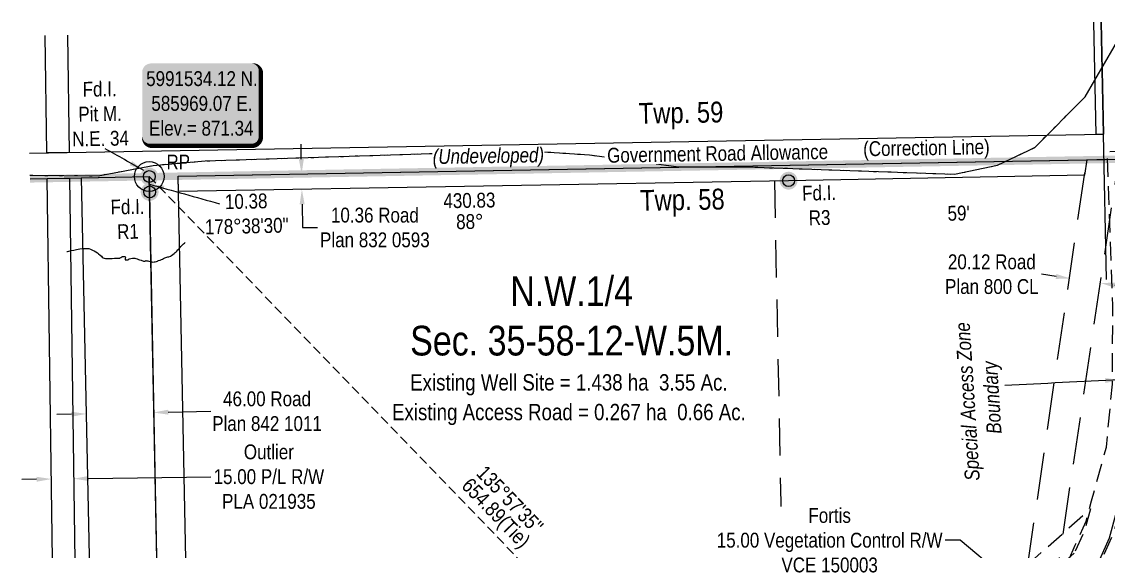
# Model space of a CAD drawing. Extents: x 584872 to 591273, y 5989373 to 5991820.
# Drawn here: x 585883 to 586615, y 5991282 to 5991638 of the extents above; entities that cross this region are included whole.
import ezdxf
from ezdxf.enums import TextEntityAlignment as Align

# ---------------------------------------------------------------- set-up
doc = ezdxf.new("R2010")
doc.units = 0
doc.header["$LTSCALE"] = 5
doc.header["$PDSIZE"] = 0.5
for name, pattern in [('CENTERLINEX3', [5, 2.5, -1, 0.5, -1]), ('DASHDOT2', [12.7, 6.35, -3.175, 0, -3.175]), ('DASHED2', [9.525, 6.35, -3.175]), ('foc-ACCESSROAD', [3.75, 2.5, -1.25]), ('foc-FLOWLINE', [3.75, 2.5, -1.25]), ('foc-LSD', [8, 5, -3]), ('foc-TIELINE', [1.875, 1.25, -0.625]), ('foc-WHEELTRACKS', [2, 0.4, -1.6])]:
    doc.linetypes.add(name, pattern=pattern)
doc.layers.get('Defpoints').update_dxf_attribs({"color": 9})
for name, color, linetype in [('35', 37, 'Continuous'), ('AS-TELUS', 224, 'foc-TEL'), ('AS-WILDLIFE', 131, 'DASHDOT2'), ('C-RW', 13, 'Continuous'), ('C-SYMBOL', 7, 'Continuous'), ('D-TXT', 6, 'Continuous'), ('DETAIL-T', 7, 'Continuous'), ('F-AR', 190, 'foc-ACCESSROAD'), ('F-VCE', 190, 'foc-FLOWLINE'), ('L-AREAREQUIRED', 7, 'Continuous'), ('L-AREAWORK', 5, 'Continuous'), ('L-BD', 7, 'Continuous'), ('L-BD1', 253, 'Continuous'), ('L-MON', 1, 'Continuous'), ('L-MON-T', 1, 'Continuous'), ('L-ROAD-T', 7, 'Continuous'), ('L-SEC', 7, 'Continuous'), ('L-SECTION-LSD', 7, 'foc-LSD'), ('L-TIE', 7, 'foc-TIELINE'), ('L-TITLEDB', 4, 'Continuous'), ('L-TITLEDB-T', 4, 'Continuous'), ('T-WATER', 160, 'Continuous'), ('T-WATER-P3', 160, 'foc-WHEELTRACKS')]:
    doc.layers.add(name, color=color, linetype=linetype)
doc.layers.add('AS-FMA BOUNDARY', color=7, linetype='Continuous', true_color=0x008f47, transparency=0.7)
doc.layers.add('AS-TRAPPER BOUNDARY', color=7, linetype='CENTERLINEX3', true_color=0xb85c00, transparency=0.6)
for name, color, linetype, lineweight in [('C-RW-T', 13, 'Continuous', 9), ('F-EZE-T', 190, 'Continuous', 9), ('T-TEXT', 48, 'Continuous', 18)]:
    doc.layers.add(name, color=color, linetype=linetype, lineweight=lineweight)
doc.styles.add('100L', font='ARIALN.TTF', dxfattribs={"height": 11})
doc.styles.add('175L', font='ARIALN.TTF', dxfattribs={"height": 20})
doc.styles.add('240', font='ARIALN.TTF', dxfattribs={"height": 30})
doc.styles.add('80', font='ARIALN.TTF', dxfattribs={"height": 10})
doc.styles.add('80CG', font='ARIALN.TTF', dxfattribs={"height": 10})
doc.styles.add('80L', font='ARIALN.TTF', dxfattribs={"height": 10})
doc.styles.add('80LS', font='ARIALNI.TTF', dxfattribs={"height": 10})
doc.styles.add('foc-LtypeFont', font='ARIALN.TTF', dxfattribs={"height": 7.35})
doc.styles.get("Standard").update_dxf_attribs({"font": 'ARIALN.TTF'})
doc.linetypes.add('foc-TEL', pattern='A,2,-1,["T",foc-LtypeFont,S=0.2,R=0,X=-0.425,Y=-0.75],-1.24,8', length=12.24)
doc.linetypes.add('foc-TEL-NOLINE', pattern='A,0,-2,["T",foc-LtypeFont,S=0.2,R=0,X=-0.425,Y=-0.75],-10.24', length=12.24)
doc.linetypes.add('foc-TOPO-flowdirection-NOLINE', pattern='A,0,[">",foc-LtypeFont,S=0.3,R=0,X=0,Y=-0.945],-20,[">",foc-LtypeFont,S=0.3,R=0,X=0,Y=-0.945],0', length=20)
doc.dimstyles.new('Compass 5 000', dxfattribs={"dimscale": 5, "dimtxt": 9, "dimasz": 2, "dimexe": 0.2, "dimexo": 0.0625, "dimgap": 0.5, "dimtad": 0, "dimtih": 1, "dimtoh": 1, "dimzin": 0, "dimdsep": 46, "dimtxsty": '80CG', "dimcen": 0.1, "dimse1": 1, "dimse2": 1, "dimclrd": 256, "dimclrt": 256, "dimaunit": 1, "dimadec": 4, "dimazin": 0, "dimtfac": 0.06, "dimtofl": 0, "dimtmove": 0, "dimatfit": 1, "dimfxl": 0.2, "dimtolj": 1, "dimtzin": 0, "dimlwd": -1, "dimarcsym": 0})

# ---------------------------------------------------------------- blocks, each defined once
blk = doc.blocks.new('*D52')
at = {"layer": 'C-RW-T', "transparency": 16777216}
for p, q in [((585893.11, 5991330.27), (585883.11, 5991330.13)), ((585928.11, 5991330.77), (586010.58, 5991331.96))]:
    blk.add_line(p, q, dxfattribs=at)
for points in [[(585928.09, 5991332.44), (585928.13, 5991329.11), (585918.11, 5991330.63)], [(585893.09, 5991331.94), (585893.14, 5991328.6), (585903.11, 5991330.41)]]:
    blk.add_solid(points, dxfattribs=at)
at = {"layer": 'Defpoints', "color": 0, "transparency": 16777216}
for p in [(585903.11, 5991330.41), (585904.12, 5991260.42), (585919.12, 5991260.63)]:
    blk.add_point(p, dxfattribs=at)
at = {"layer": 'C-RW-T', "transparency": 16777216, "insert": (586049.66, 5991331.96), "char_height": 10, "attachment_point": 5, "style": '80CG'}
blk.add_mtext('\\A1;Outlier\\P15.00 P/L R/W\\PPLA 021935', dxfattribs=at)
blk = doc.blocks.new('*D53')
at = {"layer": 'Defpoints', "color": 0, "transparency": 16777216}
for p in [(586116.11, 5991536.6), (586071.9, 5991525.45), (586116.3, 5991526.25)]:
    blk.add_point(p, dxfattribs=at)
at = {"layer": 'L-TITLEDB-T', "transparency": 16777216}
for p, q in [((586071.53, 5991545.8), (586071.35, 5991555.8)), ((586072.08, 5991515.45), (586072.36, 5991499.73)), ((586072.36, 5991499.73), (586082.36, 5991499.73))]:
    blk.add_line(p, q, dxfattribs=at)
for points in [[(586073.2, 5991545.83), (586069.87, 5991545.77), (586071.71, 5991535.8)], [(586073.75, 5991515.48), (586070.41, 5991515.42), (586071.9, 5991525.45)]]:
    blk.add_solid(points, dxfattribs=at)
at = {"layer": 'L-TITLEDB-T', "transparency": 16777216, "insert": (586121.1, 5991499.73), "char_height": 10, "attachment_point": 5, "style": '80CG'}
blk.add_mtext('\\A1;10.36 Road\\PPlan 832 0593', dxfattribs=at)
blk = doc.blocks.new('*D54')
at = {"layer": 'Defpoints', "color": 0, "transparency": 16777216}
for p in [(585970.86, 5991420.93), (585925.7, 5991419.97), (585926.67, 5991374.26)]:
    blk.add_point(p, dxfattribs=at)
at = {"layer": 'L-TITLEDB-T', "transparency": 16777216}
for p, q in [((585916.67, 5991374.05), (585906.67, 5991373.84)), ((585981.82, 5991375.43), (586010.48, 5991376.03))]:
    blk.add_line(p, q, dxfattribs=at)
for points in [[(585981.79, 5991377.09), (585981.86, 5991373.76), (585971.83, 5991375.22)], [(585916.63, 5991375.72), (585916.7, 5991372.38), (585926.67, 5991374.26)]]:
    blk.add_solid(points, dxfattribs=at)
at = {"layer": 'L-TITLEDB-T', "transparency": 16777216, "insert": (586048.42, 5991376.03), "char_height": 10, "attachment_point": 5, "style": '80CG'}
blk.add_mtext('\\A1;46.00 Road\\PPlan 842 1011', dxfattribs=at)
blk = doc.blocks.new('*D55')
at = {"layer": 'Defpoints', "color": 0, "transparency": 16777216}
for p in [(586597.01, 5991512.7), (586616.88, 5991509.76), (586590.02, 5991465.36)]:
    blk.add_point(p, dxfattribs=at)
at = {"layer": 'L-TITLEDB', "transparency": 16777216}
for p, q in [((586580.12, 5991466.82), (586570.23, 5991468.29)), ((586619.78, 5991460.96), (586629.67, 5991459.5))]:
    blk.add_line(p, q, dxfattribs=at)
for points in [[(586580.37, 5991468.47), (586579.88, 5991465.18), (586590.02, 5991465.36)], [(586620.02, 5991462.61), (586619.54, 5991459.32), (586609.89, 5991462.43)]]:
    blk.add_solid(points, dxfattribs=at)
at = {"layer": 'L-TITLEDB', "transparency": 16777216, "insert": (586536.86, 5991468.29), "char_height": 10, "attachment_point": 5, "style": '80CG'}
blk.add_mtext('\\A1;20.12 Road\\PPlan 800 CL', dxfattribs=at)
blk = doc.blocks.new('fdia')
at = {"color": 255, "const_width": 1}
blk.add_lwpolyline([(-0.5, 0, 1), (0.5, 0, 1)], format="xyb", close=True, dxfattribs=at)
blk = doc.blocks.new('Fdiaa')
blk.add_blockref('fdia', (0, 0))
blk = doc.blocks.new('fdib')
at = {"color": 1, "const_width": 1.6}
blk.add_lwpolyline([(-0.4, 0, 1), (0.4, 0, 1)], format="xyb", close=True, dxfattribs=at)
at = {"color": 1}
blk.add_circle((0, 0), 0.8, dxfattribs=at)
blk = doc.blocks.new('Fdibb')
blk.add_blockref('fdib', (0, 0))
blk = doc.blocks.new('fdicc')
for name in ['Fdibb', 'Fdiaa']:
    blk.add_blockref(name, (0, 0))
blk = doc.blocks.new('FDI')
blk.add_blockref('fdicc', (0, 0))
blk = doc.blocks.new('*U69')
h = blk.add_hatch(color=254)
edge = h.paths.add_edge_path()
edge.add_line((-34, -28.5), (34, -28.5))
edge.add_arc((34, -22.5), 6, 270, 360)
edge.add_line((40, -22.5), (40, 21))
edge.add_arc((34, 21), 6, 0, 90)
edge.add_line((34, 27), (-34, 27))
edge.add_arc((-34, 21), 6, 90, 180)
edge.add_line((-40, 21), (-40, -22.5))
edge.add_arc((-34, -22.5), 6, 180, 270)
at = {"color": 1, "flags": 128}
blk.add_lwpolyline([(-34, -28.5, 3, 3, 0), (34, -28.5, 3, 3, 0.414214), (40, -22.5, 3, 3, 0), (40, 21, 3, 0, 0.414214), (34, 27, 0, 0, 0), (-34, 27, 0, 0, 0.414214), (-40, 21, 0, 0, 0), (-40, -22.5, 0, 3, 0.414214)], format="xyseb", close=True, dxfattribs=at)
blk.add_lwpolyline([(-31.23, -14.52, 0, 10, 0), (0, 0, 5, 5, 0)], format="xyseb", dxfattribs=at)
at = {"color": 1, "style": '80'}
blk.add_attdef('ENTER_TEXT_001', (-35.99, -5), '', height=10, dxfattribs=at)
blk = doc.blocks.new('*U74')
at = {"layer": '35', "color": 3}
blk.add_circle((0, 0), 10, dxfattribs=at)
at = {"layer": '35', "color": 3, "style": '80'}
blk.add_attdef('RP_001', (11.57, 4.75), '', height=10, dxfattribs=at)
blk = doc.blocks.new('*D75')
at = {"layer": 'Defpoints', "color": 0, "transparency": 16777216}
for p in [(586549.85, 5991260.3), (586524.97, 5991230.68), (586536.46, 5991221.03)]:
    blk.add_point(p, dxfattribs=at)
at = {"layer": 'F-EZE-T', "transparency": 16777216}
for p, q in [((586515.48, 5991289.17), (586505.48, 5991289.17)), ((586542.19, 5991266.74), (586515.48, 5991289.17)), ((586569, 5991244.22), (586576.66, 5991237.79))]:
    blk.add_line(p, q, dxfattribs=at)
for points in [[(586543.27, 5991268.01), (586541.12, 5991265.46), (586549.85, 5991260.3)], [(586570.07, 5991245.5), (586567.93, 5991242.94), (586561.34, 5991250.65)]]:
    blk.add_solid(points, dxfattribs=at)
at = {"layer": 'F-EZE-T', "transparency": 16777216, "insert": (586427.55, 5991289.17), "char_height": 10, "attachment_point": 5, "style": '80CG', "bg_fill": 3, "box_fill_scale": 1.1, "bg_fill_color": 256, "bg_fill_true_color": 13158600, "bg_fill_transparency": 0}
blk.add_mtext('\\A1;Fortis\\P15.00 Vegetation Control R/W\\PVCE 150003', dxfattribs=at)

msp = doc.modelspace()

# ---------------------------------------------------------------- linework, layer by layer
at = {"layer": 'AS-TELUS', "linetype": 'foc-TEL-NOLINE', "flags": 128}
msp.add_lwpolyline([(586614.206, 5991464.76), (586612.065, 5991562.536), (586610.545, 5991638.072)], dxfattribs=at)
at = {"layer": 'C-RW'}
for points in [[(585913.967, 5991629.234), (585915.037, 5991550.234), (585900.039, 5991549.97), (585898.968, 5991629.043)], [(585896.257, 5991156.279), (585905.029, 5991196.193), (585900.272, 5991532.733), (585915.27, 5991532.997), (585920.053, 5991194.678), (585897.539, 5991092.241)]]:
    msp.add_lwpolyline(points, dxfattribs=at)
at = {"layer": 'F-VCE', "flags": 128}
msp.add_lwpolyline([(586592.367, 5991280.575), (586570.031, 5991260.665), (586566.255, 5991264.332), (586564.085, 5991262.192), (586567.915, 5991258.473), (586501.338, 5991179.224), (586441.335, 5991123.197), (586411.792, 5991098.103), (586406.371, 5991092.727), (586351.4, 5991049.716), (586281.217, 5991008.249), (586184.886, 5990989.016), (586093.815, 5990976.068), (586000.072, 5990966.998), (585999.765, 5990982.11), (586091.829, 5990990.95), (586182.415, 5991003.86), (586275.974, 5991022.601), (586342.936, 5991062.143), (586396.843, 5991104.332), (586431.316, 5991134.35), (586490.447, 5991189.584), (586558.154, 5991270.189), (586603.309, 5991310.42), (586599.732, 5991296.765), (586592.367, 5991280.575)], close=True, dxfattribs=at)
at = {"layer": 'L-SEC'}
for p, q in [((585984.94, 5990718.162), (585969.072, 5991534.118)), ((586005.047, 5990718.565), (585988.609, 5991534.459))]:
    msp.add_line(p, q, dxfattribs=at)
at = {"layer": 'L-SEC', "flags": 128}
for points in [[(586612.065, 5991562.536), (586610.545, 5991638.072)], [(585888.375, 5991549.772), (586612.065, 5991562.536)], [(585988.609, 5991534.459), (586988.011, 5991552.325)], [(585888.721, 5991532.53), (585969.072, 5991534.118)]]:
    msp.add_lwpolyline(points, dxfattribs=at)
at = {"layer": 'L-SECTION-LSD', "flags": 128}
msp.add_lwpolyline([(586390.325, 5991531.193), (586406.381, 5990727.372)], dxfattribs=at)
at = {"layer": 'L-TIE'}
msp.add_line((585969.072, 5991534.118), (586421.123, 5991066.186), dxfattribs=at)
at = {"layer": 'L-TITLEDB', "flags": 128}
for points in [[(586610.548, 5991638.072), (586612.065, 5991562.536), (586607.066, 5991562.448), (586605.548, 5991638.009)], [(585942.781, 5990630.072), (585940.863, 5990717.195), (585940.562, 5990730.448), (585940.218, 5990745.654), (585936.292, 5990918.5), (585936.037, 5990929.722), (585935.865, 5990938.786), (585923.31, 5991533.14), (585969.072, 5991534.118), (585980.481, 5990940.756), (585980.886, 5990920.526), (585984.94, 5990718.162), (585986.789, 5990630.379)]]:
    msp.add_lwpolyline(points, dxfattribs=at)
msp.add_lwpolyline([(586600.771, 5991545.445), (586599.229, 5991535.055), (586399.894, 5991531.31), (585988.819, 5991524.101), (585988.609, 5991534.459), (586600.771, 5991545.445)], close=True, dxfattribs=at)
at = {"layer": 'T-WATER', "linetype": 'Continuous'}
msp.add_lwpolyline([(585913.617, 5991483.58), (585913.928, 5991483.647), (585914.846, 5991483.888), (585916.329, 5991484.185), (585918.175, 5991484.61), (585919.996, 5991485.029), (585922.352, 5991485.379), (585924.213, 5991485.616), (585925.979, 5991485.716), (585927.159, 5991485.683), (585928.259, 5991485.563), (585929.56, 5991485.272), (585930.775, 5991484.61), (585932.011, 5991483.963), (585932.959, 5991483.391), (585934.124, 5991482.648), (585934.9, 5991482.016), (585935.888, 5991481.186), (585936.947, 5991480.401), (585937.386, 5991479.778), (585937.945, 5991479.384), (585938.656, 5991479.035), (585939.458, 5991478.89), (585940.815, 5991478.913), (585942.374, 5991478.875), (585944.054, 5991478.97), (585945.688, 5991479.034), (585947.242, 5991479.103), (585948.407, 5991479.156), (585949.118, 5991479.219), (585949.411, 5991479.361), (585949.925, 5991479.626), (585950.601, 5991480.023), (585950.909, 5991480.145), (585951.63, 5991480.223), (585952.614, 5991480.204), (585952.917, 5991480.099), (585953.007, 5991479.916), (585953.037, 5991479.698), (585952.921, 5991478.967), (585952.82, 5991478.455), (585952.83, 5991478.303), (585952.9, 5991478.105), (585953.092, 5991477.999), (585953.591, 5991477.974), (585954.646, 5991477.992), (585954.943, 5991478.089), (585955.115, 5991478.206), (585955.276, 5991478.424), (585955.458, 5991478.622), (585955.761, 5991478.729), (585956.638, 5991478.924), (585957.652, 5991479.053), (585958.5, 5991479.115), (585959.246, 5991479.087), (585959.963, 5991478.89), (585960.961, 5991478.598), (585961.788, 5991478.336), (585962.58, 5991478.043), (585963.654, 5991477.685), (585963.957, 5991477.518), (585964.648, 5991477.251), (585965.253, 5991477.014), (585965.677, 5991477.035), (585966.332, 5991477.112), (585966.595, 5991477.311), (585966.837, 5991477.458), (585967.281, 5991477.444), (585967.72, 5991477.424), (585967.992, 5991477.359), (585968.693, 5991477.163), (585969.934, 5991476.82), (585970.776, 5991476.644), (585971.437, 5991476.544), (585972.445, 5991476.658), (585973.091, 5991476.766), (585973.954, 5991476.985), (585974.68, 5991477.164), (585974.864, 5991477.251), (585975.341, 5991477.475), (585976.32, 5991477.868), (585977.238, 5991478.209), (585977.934, 5991478.505), (585978.726, 5991478.892), (585979.574, 5991479.249), (585980.275, 5991479.545), (585980.891, 5991479.82), (585981.602, 5991479.973), (585982.298, 5991480.137), (585983.332, 5991480.474), (585984.099, 5991480.952), (585984.902, 5991481.593), (585985.881, 5991482.31), (585986.567, 5991482.885), (585987.233, 5991483.414), (585987.647, 5991483.831), (585988.278, 5991484.664), (585989.06, 5991485.396), (585989.671, 5991486.193), (585990.362, 5991486.991), (585990.948, 5991487.581), (585991.518, 5991488.105), (585992.128, 5991488.77), (585992.749, 5991489.345), (585993.178, 5991489.655)], dxfattribs=at)
at = {"layer": 'T-WATER-P3', "flags": 128}
msp.add_lwpolyline([(585888.673, 5991534.928), (585934.655, 5991534.623), (585971.659, 5991541.625), (586006.663, 5991544.627), (586221.685, 5991551.643), (586265.689, 5991548.647), (586325.695, 5991540.651), (586370.699, 5991540.653), (586511.713, 5991535.663), (586540.717, 5991541.665), (586565.72, 5991553.668), (586599.726, 5991587.671), (586625.732, 5991632.675), (586627.657, 5991638.29)], dxfattribs=at)
at = {"layer": 'T-WATER-P3', "linetype": 'foc-TOPO-flowdirection-NOLINE', "flags": 128}
msp.add_lwpolyline([(585888.673, 5991534.928), (585934.655, 5991534.623), (585971.659, 5991541.625), (586006.663, 5991544.627), (586221.685, 5991551.643), (586265.689, 5991548.647), (586325.695, 5991540.651), (586370.699, 5991540.653), (586511.713, 5991535.663), (586540.717, 5991541.665), (586565.72, 5991553.668), (586599.726, 5991587.671), (586625.732, 5991632.675), (586627.657, 5991638.29)], dxfattribs=at)

# ---------------------------------------------------------------- block references
at = {"layer": 'AS-TRAPPER BOUNDARY', "xscale": 0.99956193, "yscale": 0.99956193, "zscale": 0.99956193}
msp.add_blockref('*U74', (585969.072, 5991534.118), dxfattribs=at).add_auto_attribs({'RP_001': 'RP'})
at = {"layer": 'DETAIL-T'}
ref = msp.add_blockref('*U69', (586004.286, 5991583.27), dxfattribs=at)
ref.add_attrib('ENTER_TEXT_001', '5991534.12 N.', (585966.967, 5991595.042), dxfattribs={"layer": '0', "color": 1, "height": 10, "style": '80'})
ref.add_attrib('ENTER_TEXT_002', '585969.07 E.', (585970.466, 5991578.335), dxfattribs={"layer": '0', "color": 1, "height": 10, "style": '80'})
ref.add_attrib('ENTER_TEXT_003', 'Elev.= 871.34', (585968.921, 5991561.627), dxfattribs={"layer": '0', "color": 1, "height": 10, "style": '80'})
at = {"layer": 'L-MON', "xscale": 5.000000000000018, "yscale": 5.000000000000018, "zscale": 5.000000000000018}
for p in [(585969.072, 5991534.118), (586399.894, 5991531.31), (586399.894, 5991531.31), (585969.318, 5991523.747), (585969.318, 5991523.747)]:
    msp.add_blockref('FDI', p, dxfattribs=at)

# ---------------------------------------------------------------- texts
at = {"layer": 'AS-WILDLIFE', "insert": (586530.161, 5991383.249), "char_height": 10, "attachment_point": 5, "rotation": 93.697293, "style": '240'}
msp.add_mtext_dynamic_manual_height_columns('{\\fArial Narrow|b0|i1|c0|p34;Special Access Zone\\P Boundary}', width=160.0045, gutter_width=45, heights=[0], dxfattribs=at)
at = {"layer": 'C-SYMBOL', "color": 3, "insert": (586253.691, 5991466.932), "char_height": 19.99101, "width": 215.88741, "attachment_point": 2, "style": '175L'}
msp.add_mtext('N.W.1/4 \\PSec. 35-58-12-W.5M.', dxfattribs=at)
at = {"layer": 'D-TXT', "color": 3, "char_height": 14, "attachment_point": 1, "rotation": 0.959184, "style": '80L'}
for s, insert in [('Twp. 59', (586298.762, 5991583.627)), ('Twp. 58', (586299.672, 5991525.004))]:
    msp.add_mtext_dynamic_manual_height_columns(s, width=101.34984, gutter_width=47.479, heights=[0], dxfattribs=dict(at, insert=insert))
at = {"layer": 'L-AREAREQUIRED', "color": 5, "style": '100L'}
msp.add_text('Existing Well Site = 1.438 ha  3.55 Ac.', height=10.99518, dxfattribs=at).set_placement((586251.832, 5991386.711), align=Align.BOTTOM_CENTER)
at = {"layer": 'L-AREAWORK', "color": 5, "style": '100L'}
msp.add_text('Existing Access Road = 0.267 ha  0.66 Ac.', height=10.99518, dxfattribs=at).set_placement((586251.832, 5991366.719), align=Align.BOTTOM_CENTER)
at = {"layer": 'L-BD', "style": '80L'}
for s, p in [("135°57'35''", (586212.171, 5991316.646)), ('654.89(Tie)', (586201.927, 5991306.75))]:
    msp.add_text(s, height=9.99562, rotation=314.011, dxfattribs=at).set_placement(p, align=Align.MIDDLE)
at = {"layer": 'L-BD', "insert": (586034.242, 5991522.434), "char_height": 9.99562, "width": 56.64756, "attachment_point": 2, "rotation": 1.3588}
msp.add_mtext('10.38\\P178°38\'30" ', dxfattribs=at)
at = {"layer": 'L-BD1'}
for s, rotation, p in [('430.83', 1.006288, (586184.773, 5991518.034)), ('88°', 1.006288, (586185.023, 5991503.793)), ("59'", 1.085975, (586514.475, 5991509.471))]:
    msp.add_text(s, height=9.9956, rotation=rotation, dxfattribs=at).set_placement(p, align=Align.MIDDLE_CENTER)
at = {"layer": 'L-MON-T', "char_height": 9.9955, "attachment_point": 5, "rotation": 1.085975, "style": '80CG'}
for s, insert, width in [('\\A1;Fd.I.\\PPit M.\\PN.E. 34', (585935.916, 5991576.288), 37.72288), ('\\A1;Fd.I.\\PR3', (586420.614, 5991514.692), 22.03416), ('\\A1;Fd.I.\\PR1', (585954.569, 5991505.421), 22.03416)]:
    msp.add_mtext(s, dxfattribs=dict(at, insert=insert, width=width))
at = {"layer": 'L-ROAD-T', "style": '80L'}
msp.add_text('(Correction Line)', height=9.99551, rotation=0.9732, dxfattribs=at).set_placement((586492.753, 5991553.468), align=Align.MIDDLE_CENTER)

# ---------------------------------------------------------------- dimensions: what is measured, and where the dimension line sits
at = {"layer": 'C-RW-T'}
dim = msp.add_linear_dim(base=(585903.113, 5991330.413), p1=(585919.118, 5991260.631), p2=(585904.119, 5991260.416), angle=180.823898, text='Outlier\\P15.00 P/L R/W\\PPLA 021935', dimstyle='Compass 5 000', dxfattribs=at)
dim.commit()
dim.dimension.update_dxf_attribs({"geometry": '*D52', "text_midpoint": (586049.662, 5991331.959), "dimtype": 161})
at = {"layer": 'L-TITLEDB'}
dim = msp.add_linear_dim(base=(586590.015, 5991465.362), p1=(586616.881, 5991509.759), p2=(586597.009, 5991512.695), angle=171.594629, text='20.12 Road\\PPlan 800 CL', dimstyle='Compass 5 000', dxfattribs=at)
dim.commit()
dim.dimension.update_dxf_attribs({"geometry": '*D55', "text_midpoint": (586536.861, 5991468.286), "dimtype": 161})
at = {"layer": 'L-TITLEDB-T', "color": 3}
for base, p1, p2, angle, text, picture, middle in [((586071.901, 5991525.446), (586116.114, 5991536.602), (586116.301, 5991526.247), 271.033956, '10.36 Road\\PPlan 832 0593', '*D53', (586121.1, 5991499.73)), ((585926.666, 5991374.262), (585970.861, 5991420.926), (585925.7, 5991419.972), 181.210106, '46.00 Road\\PPlan 842 1011', '*D54', (586048.423, 5991376.032))]:
    dim = msp.add_linear_dim(base=base, p1=p1, p2=p2, angle=angle, text=text, dimstyle='Compass 5 000', dxfattribs=at)
    dim.commit()
    dim.dimension.update_dxf_attribs({"geometry": picture, "text_midpoint": middle, "dimtype": 161})

# ---------------------------------------------------------------- leaders
at = {"layer": 'AS-WILDLIFE', "linetype": 'ByBlock', "path_type": 1}
msp.add_leader([(586623.276, 5991397.215), (586545.545, 5991393.425)], dimstyle='Compass 5 000', override={"dimgap": 0.5, "dimtad": 0}, dxfattribs=at)
at = {"layer": 'L-BD', "path_type": 1}
msp.add_leader([(585969.186, 5991528.986), (586016.32, 5991515.827)], dimstyle='Compass 5 000', override={"dimgap": 0.5, "dimtad": 0}, dxfattribs=at)
at = {"layer": 'L-MON-T', "path_type": 1}
msp.add_leader([(585965.37, 5991538.153), (585939.398, 5991552.789)], dimstyle='Compass 5 000', override={"dimgap": 0.5, "dimtad": 0}, dxfattribs=at)

# ---------------------------------------------------------------- next in the draw order: texts
at = {"layer": 'L-ROAD-T', "insert": (586351.971, 5991554.629), "char_height": 9.99551, "width": 149.09134, "attachment_point": 2, "rotation": 0.9732, "style": '80L', "bg_fill": 3, "box_fill_scale": 1.15, "bg_fill_color": 256, "bg_fill_true_color": 256, "bg_fill_transparency": 0}
msp.add_mtext('Government Road Allowance', dxfattribs=at)

# ---------------------------------------------------------------- next in the draw order: linework, layer by layer
at = {"layer": 'AS-FMA BOUNDARY', "const_width": 4.998, "flags": 128}
msp.add_lwpolyline([(586005.044, 5990718.556), (586806.247, 5990736.11), (586789.127, 5991548.752), (585888.721, 5991532.53)], dxfattribs=at)
at = {"layer": 'AS-TELUS', "flags": 128}
msp.add_lwpolyline([(585980.886, 5990920.526), (586000.893, 5990925.937), (586021.199, 5990929.404), (586227.806, 5990964.693), (586294.954, 5990977.69), (586341.59, 5990997.891), (586393.841, 5991029.901), (586408.629, 5991042.893), (586427.859, 5991061.451), (586457.434, 5991092.414), (586521.366, 5991155.618), (586567.72, 5991207.509), (586595.799, 5991244.959), (586616.216, 5991290.856), (586621.004, 5991309.071), (586625.501, 5991325.433), (586630.639, 5991343.693), (586634.98, 5991388.727), (586635.285, 5991443.003), (586633.391, 5991495.575), (586631.871, 5991537.758), (586631.577, 5991545.907), (586632.173, 5991562.891), (586630.654, 5991638.328)], dxfattribs=at)
at = {"layer": 'F-AR', "flags": 128}
msp.add_lwpolyline([(586024.331, 5990933.879), (586000.806, 5990930.401), (586000.395, 5990950.63), (586227.352, 5990988.854), (586292.138, 5991001.394), (586334.632, 5991019.802), (586346.805, 5991027.344), (586358.991, 5991035.584), (586384.741, 5991055.03), (586404.592, 5991072.546), (586426.675, 5991093.691), (586466.154, 5991132.616), (586510.496, 5991174.454), (586555.359, 5991224.674), (586581.567, 5991259.63), (586584.03, 5991265.578), (586593.082, 5991285.881), (586600.447, 5991302.07), (586604.025, 5991315.725), (586614.018, 5991351.788), (586618.108, 5991394.219), (586618.405, 5991447.175), (586614.669, 5991550.895), (586634.654, 5991551.256), (586635.003, 5991542.233), (586638.417, 5991447.478), (586638.112, 5991393.201), (586633.771, 5991348.168), (586630.013, 5991334.608), (586628.633, 5991329.908), (586624.136, 5991313.545), (586619.727, 5991297.381), (586619.348, 5991295.33), (586598.931, 5991249.434), (586570.852, 5991211.984), (586524.498, 5991160.093), (586480.196, 5991118.374), (586440.613, 5991079.347), (586424.07, 5991063.502), (586410.609, 5991048.721), (586397.413, 5991039.54), (586381.693, 5991027.629), (586370.609, 5991019.296), (586357.677, 5991010.552), (586345.166, 5991002.8), (586298.086, 5990982.165), (586230.937, 5990969.167), (586024.331, 5990933.879)], close=True, dxfattribs=at)
at = {"layer": 'L-TITLEDB', "linetype": 'DASHED2', "flags": 128}
msp.add_lwpolyline([(586156.507, 5990644.388), (586175.579, 5990654.952), (586248.076, 5990724.091), (586295.865, 5990780.532), (586413.271, 5990807.851), (586417.553, 5990822.941), (586500.121, 5991112.433), (586544.333, 5991156.797), (586599.229, 5991535.055), (586600.771, 5991545.445), (586622.234, 5991545.739), (586620.684, 5991535.317), (586570.581, 5991199.202), (586563.294, 5991147.276), (586517.907, 5991101.79), (586438.509, 5990823.689), (586429.168, 5990790.968), (586307.063, 5990762.573), (586263.007, 5990710.702), (586194.421, 5990645.122)], dxfattribs=at)

# ---------------------------------------------------------------- next in the draw order: texts
at = {"layer": 'T-TEXT', "insert": (586197.484, 5991553.109), "char_height": 9.99551, "width": 75.31441, "attachment_point": 2, "rotation": 0.9732, "style": '80LS', "bg_fill": 3, "box_fill_scale": 1, "bg_fill_color": 256, "bg_fill_transparency": 0}
msp.add_mtext('(Undeveloped)', dxfattribs=at)

# ---------------------------------------------------------------- next in the draw order: dimensions: what is measured, and where the dimension line sits
at = {"layer": 'F-EZE-T'}
dim = msp.add_linear_dim(base=(586549.85, 5991260.304), p1=(586536.458, 5991221.029), p2=(586524.968, 5991230.681), angle=139.970463, text='Fortis\\P15.00 Vegetation Control R/W\\PVCE 150003', dimstyle='Compass 5 000', override={"dimtfill": 1}, dxfattribs=at)
dim.commit()
dim.dimension.update_dxf_attribs({"geometry": '*D75', "text_midpoint": (586427.547, 5991289.174), "dimtype": 161})

doc.saveas('drawing.dxf')
